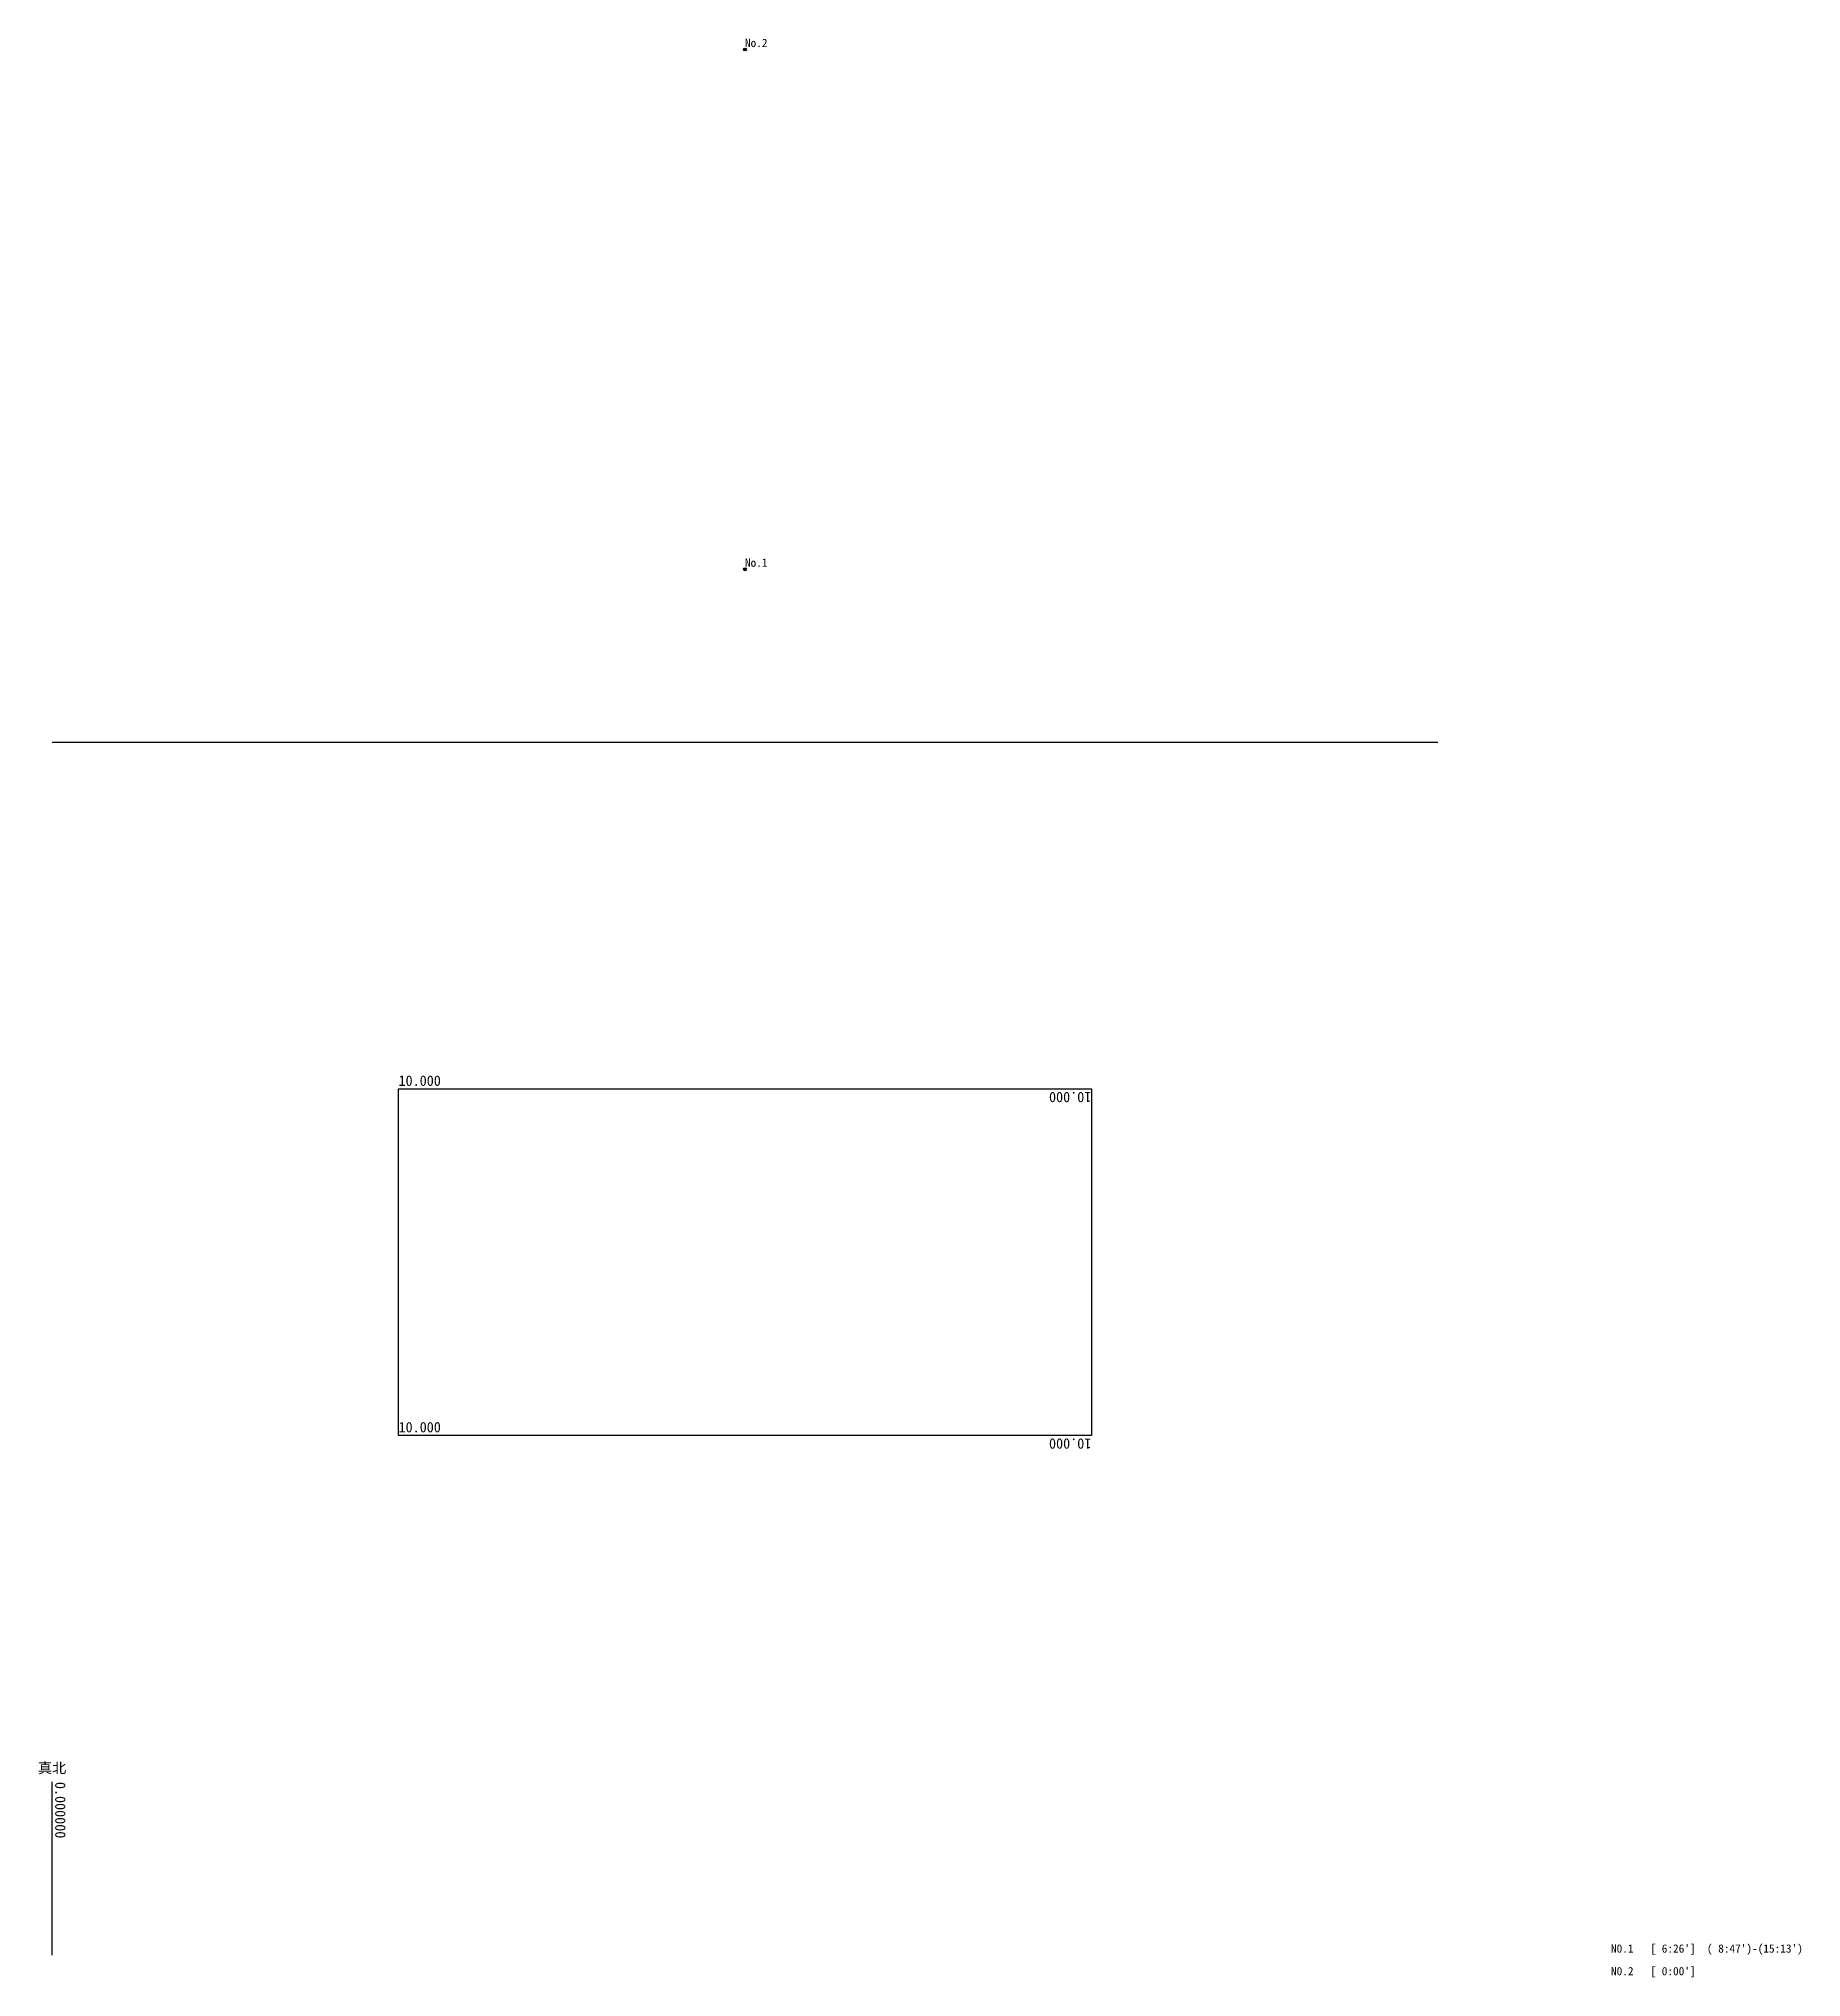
# Model space of a CAD drawing. Units: millimetres at full size, sheet at 1:100. Extents: x -15787 to 15363, y -19186 to 15068.
import ezdxf
from ezdxf.enums import TextEntityAlignment as Align

# ---------------------------------------------------------------- set-up
doc = ezdxf.new("R2010")
doc.units = ezdxf.units.MM
doc.header["$LTSCALE"] = 100
doc.header["$PDMODE"] = 32
doc.header["$PDSIZE"] = 50
doc.layers.add('0-0', color=4, linetype='Continuous')
doc.styles.add('ＭＳ ゴシック', font='')
doc.styles.get('ＭＳ ゴシック').set_extended_font_data('MS Gothic')

msp = doc.modelspace()

# ---------------------------------------------------------------- linework, layer by layer
at = {"layer": '0-0', "color": 7}
for p, q in [((8938.8, 2632.7), (-15551, 2632.7)), ((-15551, -18795.9), (-15551, -15734.7))]:
    msp.add_line(p, q, dxfattribs=at)
msp.add_lwpolyline([(-9428.6, -3489.8), (2816.3, -3489.8), (2816.3, -9612.2), (-9428.6, -9612.2)], close=True, dxfattribs=at)
at = {"layer": '0-0'}
for p in [(-3306.1, 14877.6), (-3306.1, 5693.9)]:
    msp.add_point(p, dxfattribs=at)

# ---------------------------------------------------------------- texts
at = {"layer": '0-0', "style": 'ＭＳ ゴシック'}
for s, p in [('No.2', (-3306.1, 14877.6)), ('No.1', (-3306.1, 5693.9)), ("N0.1   [ 6:26']  ( 8:47')-(15:13')", (12000, -18795.9)), ("N0.2   [ 0:00']", (12000, -19195.9))]:
    msp.add_text(s, height=146.6, dxfattribs=at).set_placement(p, align=Align.BOTTOM_LEFT)
at = {"layer": '0-0', "color": 2, "style": 'ＭＳ ゴシック'}
for p in [(-9428.6, -3489.8), (-9428.6, -9612.2)]:
    msp.add_text('10.000', height=183.3, dxfattribs=at).set_placement(p, align=Align.BOTTOM_LEFT)
for p in [(2816.3, -3489.8), (2816.3, -9612.2)]:
    msp.add_text('10.000', height=183.3, rotation=180, dxfattribs=at).set_placement(p, align=Align.BOTTOM_LEFT)
at = {"layer": '0-0', "color": 6, "style": 'ＭＳ ゴシック'}
msp.add_text('真北', height=183.3, dxfattribs=at).set_placement((-15801, -15634.7), align=Align.BOTTOM_LEFT)
msp.add_text('0.000000', height=183.3, rotation=270, dxfattribs=at).set_placement((-15551, -15734.7), align=Align.BOTTOM_LEFT)

doc.saveas('drawing.dxf')
